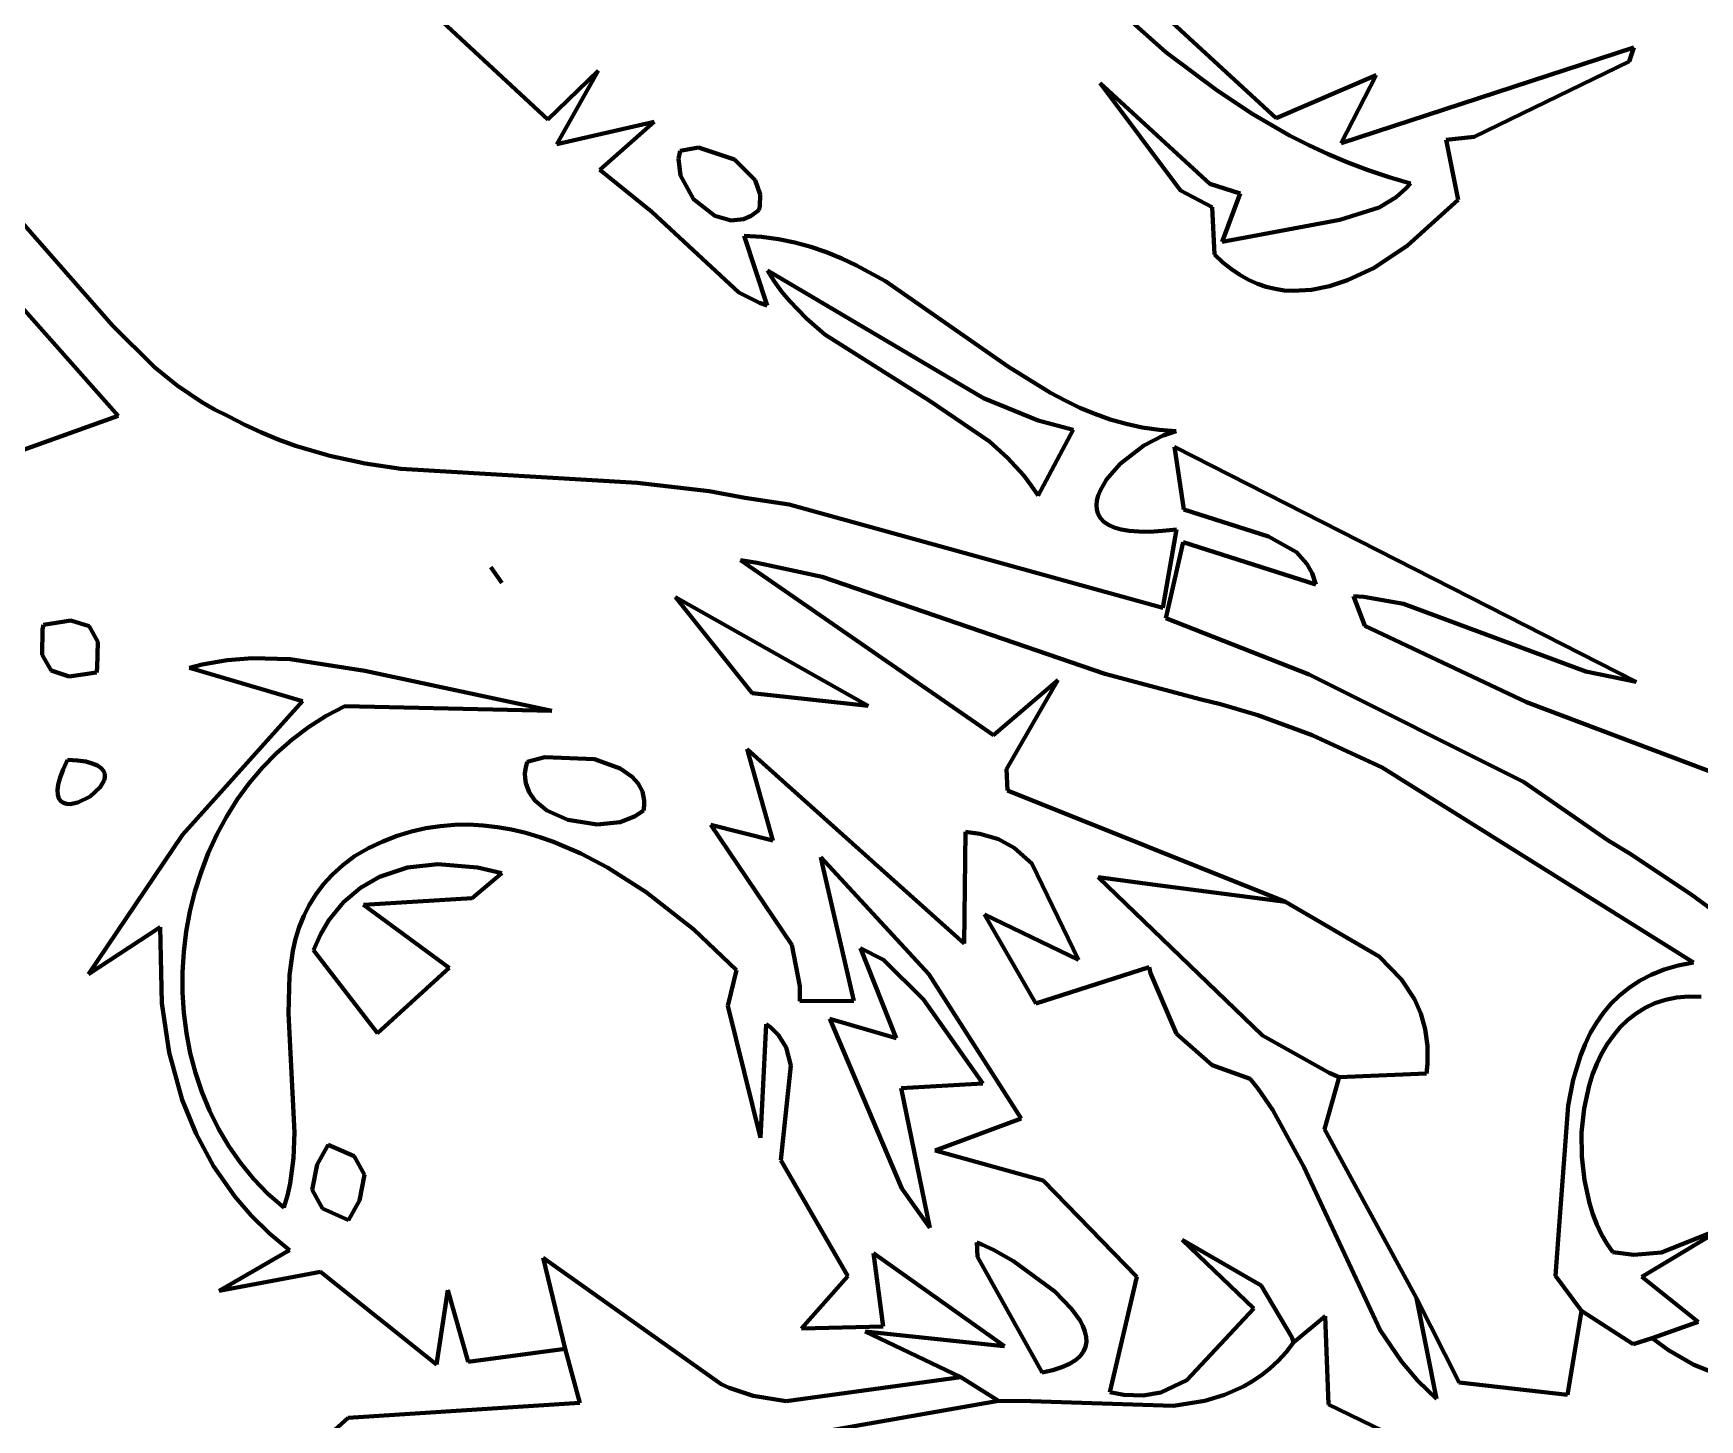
# Model space of a CAD drawing. Header units: millimetres. Extents: x 0 to 10.4, y 0 to 8.2.
# Drawn here: x 7.5 to 8.221, y 5.044 to 5.644 of the extents above; entities that cross this region are included whole.
import ezdxf

# ---------------------------------------------------------------- set-up
doc = ezdxf.new("R2010")
doc.units = ezdxf.units.MM
for name, color, linetype, lineweight in [('color#000000ff', 7, 'CONTINUOUS', 100), ('color#929292ff', 7, 'CONTINUOUS', 100), ('color#ffffffff', 7, 'CONTINUOUS', 100)]:
    doc.layers.add(name, color=color, linetype=linetype, lineweight=lineweight)

msp = doc.modelspace()

# ---------------------------------------------------------------- linework, layer by layer
at = {"layer": 'color#000000ff'}
for p, q in [((7.89233, 5.72298), (7.98971, 5.6359)), ((8.03751, 5.60732), (7.93624, 5.70049)), ((7.72236, 5.6068), (7.63461, 5.68827)), ((8.19216, 5.63792), (8.06565, 5.59645)), ((8.19024, 5.63188), (8.19216, 5.63792)), ((7.98971, 5.6359), (8.01193, 5.61926)), ((8.12316, 5.59926), (8.19024, 5.63188)), ((7.74412, 5.62779), (7.72236, 5.6068)), ((7.72638, 5.5961), (7.74412, 5.62779)), ((8.08081, 5.62597), (8.03751, 5.60732)), ((8.06565, 5.59645), (8.08081, 5.62597)), ((8.00878, 5.57896), (7.96132, 5.62248)), ((7.96132, 5.62248), (7.99617, 5.57603)), ((8.01193, 5.61926), (8.02734, 5.60911)), ((8.02734, 5.60911), (8.04333, 5.59989)), ((7.76842, 5.60575), (7.72638, 5.5961)), ((7.74486, 5.585), (7.76842, 5.60575)), ((7.78757, 5.5946), (7.77965, 5.59326)), ((7.80312, 5.58944), (7.78757, 5.5946)), ((8.04333, 5.59989), (8.05156, 5.59566)), ((8.05156, 5.59566), (8.05997, 5.59172)), ((8.11103, 5.59793), (8.12316, 5.59926)), ((8.11627, 5.57195), (8.11103, 5.59793)), ((7.77965, 5.59326), (7.77894, 5.58976)), ((7.77894, 5.58976), (7.77977, 5.5825)), ((7.81207, 5.58056), (7.80312, 5.58944)), ((8.05997, 5.59172), (8.06856, 5.58808)), ((8.06856, 5.58808), (8.07734, 5.58476)), ((7.76738, 5.56685), (7.74486, 5.585)), ((7.77977, 5.5825), (7.78547, 5.5723)), ((7.81434, 5.57428), (7.81207, 5.58056)), ((8.07734, 5.58476), (8.08634, 5.58177)), ((8.08634, 5.58177), (8.09554, 5.57913)), ((7.48332, 5.57535), (7.53414, 5.5176)), ((7.78547, 5.5723), (7.79466, 5.56507)), ((7.81414, 5.56923), (7.81434, 5.57428)), ((7.99617, 5.57603), (8.00976, 5.56883)), ((8.02194, 5.57474), (8.00878, 5.57896)), ((8.01413, 5.55383), (8.02194, 5.57474)), ((8.08937, 5.57313), (8.08209, 5.56871)), ((8.09363, 5.57694), (8.08937, 5.57313)), ((8.09554, 5.57913), (8.09363, 5.57694)), ((7.80507, 5.53188), (7.76738, 5.56685)), ((7.79466, 5.56507), (7.8017, 5.56309)), ((7.80702, 5.56359), (7.81043, 5.56505)), ((7.81043, 5.56505), (7.81366, 5.56751)), ((7.81366, 5.56751), (7.81414, 5.56923)), ((8.00976, 5.56883), (8.01088, 5.54836)), ((8.08209, 5.56871), (8.0651, 5.56336)), ((8.09432, 5.55217), (8.11627, 5.57195)), ((7.8017, 5.56309), (7.80702, 5.56359)), ((8.0651, 5.56336), (8.01413, 5.55383)), ((7.81492, 5.55599), (7.80737, 5.55647)), ((7.80737, 5.55647), (7.81728, 5.5263)), ((7.82224, 5.555), (7.81492, 5.55599)), ((7.82934, 5.55353), (7.82224, 5.555)), ((7.83625, 5.55162), (7.82934, 5.55353)), ((7.84298, 5.5493), (7.83625, 5.55162)), ((8.07984, 5.54264), (8.09432, 5.55217)), ((7.84955, 5.54661), (7.84298, 5.5493)), ((7.85597, 5.5436), (7.84955, 5.54661)), ((7.86844, 5.53674), (7.85597, 5.5436)), ((8.01088, 5.54836), (8.01446, 5.54495)), ((8.01446, 5.54495), (8.0181, 5.54199)), ((7.5366, 5.47858), (7.48362, 5.53806)), ((7.81747, 5.54142), (7.91082, 5.48617)), ((7.8204, 5.53677), (7.81747, 5.54142)), ((7.82357, 5.53239), (7.8204, 5.53677)), ((7.92177, 5.49977), (7.86844, 5.53674)), ((8.0181, 5.54199), (8.0218, 5.53947)), ((8.0218, 5.53947), (8.02555, 5.53736)), ((8.02555, 5.53736), (8.02936, 5.53567)), ((8.06062, 5.5346), (8.06841, 5.53718)), ((8.06841, 5.53718), (8.07984, 5.54264)), ((7.81404, 5.52749), (7.80507, 5.53188)), ((7.82695, 5.52826), (7.82357, 5.53239)), ((8.02936, 5.53567), (8.0332, 5.53436)), ((8.0332, 5.53436), (8.03708, 5.53342)), ((8.03708, 5.53342), (8.04098, 5.53283)), ((8.04098, 5.53283), (8.0449, 5.53258)), ((8.0449, 5.53258), (8.05276, 5.53302)), ((8.05276, 5.53302), (8.06062, 5.5346)), ((7.81728, 5.5263), (7.81404, 5.52749)), ((7.83429, 5.52063), (7.82695, 5.52826)), ((7.53414, 5.5176), (7.55224, 5.49966)), ((7.84229, 5.51375), (7.83429, 5.52063)), ((7.88736, 5.48523), (7.84229, 5.51375)), ((7.55224, 5.49966), (7.5621, 5.49165)), ((7.93994, 5.48844), (7.92177, 5.49977)), ((7.5621, 5.49165), (7.57268, 5.4845)), ((7.91082, 5.48617), (7.9346, 5.47645)), ((7.94618, 5.48511), (7.93994, 5.48844)), ((7.49307, 5.46302), (7.5366, 5.47858)), ((7.57268, 5.4845), (7.57828, 5.4813)), ((7.57828, 5.4813), (7.58412, 5.47837)), ((7.91352, 5.46738), (7.88736, 5.48523)), ((7.95255, 5.48206), (7.94618, 5.48511)), ((7.95906, 5.47933), (7.95255, 5.48206)), ((7.96572, 5.47697), (7.95906, 5.47933)), ((7.58412, 5.47837), (7.59127, 5.47462)), ((7.59127, 5.47462), (7.5985, 5.47126)), ((7.94971, 5.47246), (7.9345, 5.444)), ((7.9346, 5.47645), (7.94971, 5.47246)), ((7.97256, 5.47501), (7.96572, 5.47697)), ((7.97958, 5.47349), (7.97256, 5.47501)), ((7.98682, 5.47244), (7.97958, 5.47349)), ((7.99427, 5.47191), (7.98682, 5.47244)), ((7.98863, 5.47009), (7.99427, 5.47191)), ((7.5985, 5.47126), (7.60582, 5.46827)), ((7.60582, 5.46827), (7.6132, 5.46561)), ((7.6132, 5.46561), (7.62818, 5.46124)), ((7.92127, 5.4604), (7.91352, 5.46738)), ((7.97003, 5.45776), (7.98018, 5.46572)), ((7.98018, 5.46572), (7.98863, 5.47009)), ((8.19316, 5.36339), (7.99349, 5.46513)), ((7.99349, 5.46513), (7.99755, 5.43798)), ((7.62818, 5.46124), (7.64338, 5.45796)), ((7.64338, 5.45796), (7.65878, 5.45558)), ((7.92831, 5.45266), (7.92127, 5.4604)), ((7.96415, 5.45095), (7.97003, 5.45776)), ((7.65878, 5.45558), (7.76107, 5.44954)), ((7.93152, 5.44845), (7.92831, 5.45266)), ((7.96145, 5.44636), (7.96415, 5.45095)), ((7.76107, 5.44954), (7.79228, 5.446)), ((7.79228, 5.446), (7.80766, 5.44306)), ((7.80766, 5.44306), (7.82687, 5.44023)), ((7.9345, 5.444), (7.93152, 5.44845)), ((7.95997, 5.44193), (7.96055, 5.44411)), ((7.96055, 5.44411), (7.96145, 5.44636)), ((7.82687, 5.44023), (7.98843, 5.39544)), ((7.95976, 5.43983), (7.95997, 5.44193)), ((7.95992, 5.43784), (7.95976, 5.43983)), ((7.96049, 5.43598), (7.95992, 5.43784)), ((7.9615, 5.43426), (7.96049, 5.43598)), ((7.99755, 5.43798), (8.03421, 5.42633)), ((7.96297, 5.43273), (7.9615, 5.43426)), ((7.96492, 5.43139), (7.96297, 5.43273)), ((7.96739, 5.43026), (7.96492, 5.43139)), ((7.97039, 5.42938), (7.96739, 5.43026)), ((7.97396, 5.42877), (7.97039, 5.42938)), ((7.97812, 5.42843), (7.97396, 5.42877)), ((7.98289, 5.42841), (7.97812, 5.42843)), ((7.98831, 5.42872), (7.98289, 5.42841)), ((7.99439, 5.42937), (7.98831, 5.42872)), ((7.98843, 5.39544), (7.99439, 5.42937)), ((7.99721, 5.42386), (7.98972, 5.39092)), ((8.05458, 5.40561), (7.99721, 5.42386)), ((8.03421, 5.42633), (8.04626, 5.41947)), ((7.81291, 5.41494), (7.80576, 5.41601)), ((7.80576, 5.41601), (7.91528, 5.34035)), ((7.84104, 5.40893), (7.81291, 5.41494)), ((8.04626, 5.41947), (8.05077, 5.41447)), ((8.05077, 5.41447), (8.05302, 5.41039)), ((7.69778, 5.41305), (7.70247, 5.40626)), ((7.70247, 5.40626), (7.69778, 5.41305)), ((7.96338, 5.36687), (7.84104, 5.40893)), ((8.05302, 5.41039), (8.05458, 5.40561)), ((7.77765, 5.40004), (7.81074, 5.35856)), ((7.86105, 5.35311), (7.77765, 5.40004)), ((8.07579, 5.38763), (8.07097, 5.40045)), ((8.07097, 5.40045), (8.07537, 5.40016)), ((8.07537, 5.40016), (8.09258, 5.39723)), ((8.09258, 5.39723), (8.17143, 5.36789)), ((7.50387, 5.38613), (7.50371, 5.37507)), ((7.50421, 5.38806), (7.50387, 5.38613)), ((7.51614, 5.39004), (7.50421, 5.38806)), ((7.524, 5.38759), (7.51614, 5.39004)), ((7.52778, 5.38073), (7.524, 5.38759)), ((7.98972, 5.39092), (8.05183, 5.36658)), ((8.14581, 5.35468), (8.07579, 5.38763)), ((7.52749, 5.36943), (7.52778, 5.38073)), ((7.50371, 5.37507), (7.50753, 5.36827)), ((7.57285, 5.37091), (7.56738, 5.36954)), ((7.58376, 5.3728), (7.57285, 5.37091)), ((7.59464, 5.37364), (7.58376, 5.3728)), ((7.61089, 5.37326), (7.59464, 5.37364)), ((7.64325, 5.36816), (7.61089, 5.37326)), ((7.50753, 5.36827), (7.51534, 5.36574)), ((7.51534, 5.36574), (7.52712, 5.36746)), ((7.52712, 5.36746), (7.52749, 5.36943)), ((7.56738, 5.36954), (7.61623, 5.35509)), ((7.7241, 5.35094), (7.64325, 5.36816)), ((7.91528, 5.34035), (7.94308, 5.36409)), ((7.94308, 5.36409), (7.92083, 5.32568)), ((8.0051, 5.35574), (7.96338, 5.36687)), ((8.05183, 5.36658), (8.14445, 5.32017)), ((8.17143, 5.36789), (8.19316, 5.36339)), ((7.81074, 5.35856), (7.86105, 5.35311)), ((7.61623, 5.35509), (7.56443, 5.2972)), ((7.62649, 5.34865), (7.63457, 5.35293)), ((7.63457, 5.35293), (7.7241, 5.35094)), ((8.01334, 5.35371), (8.0051, 5.35574)), ((8.02951, 5.34898), (8.01334, 5.35371)), ((8.05305, 5.34033), (8.02951, 5.34898)), ((8.30251, 5.2954), (8.14581, 5.35468)), ((7.61176, 5.33845), (7.61889, 5.34382)), ((7.61889, 5.34382), (7.62649, 5.34865)), ((7.60511, 5.3326), (7.61176, 5.33845)), ((7.90255, 5.25028), (7.80867, 5.33434)), ((7.80867, 5.33434), (7.81979, 5.2948)), ((8.0833, 5.32636), (8.05305, 5.34033)), ((7.51463, 5.32967), (7.51272, 5.32556)), ((7.51893, 5.32941), (7.51463, 5.32967)), ((7.52249, 5.3289), (7.51893, 5.32941)), ((7.52534, 5.32816), (7.52249, 5.3289)), ((7.52754, 5.32723), (7.52534, 5.32816)), ((7.52913, 5.32613), (7.52754, 5.32723)), ((7.59894, 5.3263), (7.60511, 5.3326)), ((7.71348, 5.32876), (7.71283, 5.32632)), ((7.72108, 5.3308), (7.71348, 5.32876)), ((7.74256, 5.32994), (7.72108, 5.3308)), ((7.75365, 5.32598), (7.74256, 5.32994)), ((7.51139, 5.32203), (7.51059, 5.31903)), ((7.51272, 5.32556), (7.51139, 5.32203)), ((7.52879, 5.31779), (7.53046, 5.3207)), ((7.53017, 5.3249), (7.52913, 5.32613)), ((7.53071, 5.32356), (7.53017, 5.3249)), ((7.53046, 5.3207), (7.53079, 5.32215)), ((7.53079, 5.32215), (7.53071, 5.32356)), ((7.59327, 5.31959), (7.59894, 5.3263)), ((7.71283, 5.32632), (7.71252, 5.32398)), ((7.71252, 5.32398), (7.71254, 5.32174)), ((7.71254, 5.32174), (7.71286, 5.3196)), ((7.7589, 5.32235), (7.75365, 5.32598)), ((7.76154, 5.31937), (7.7589, 5.32235)), ((7.92083, 5.32568), (7.92123, 5.31638)), ((8.218, 5.24204), (8.0833, 5.32636)), ((8.14445, 5.32017), (8.18108, 5.29481)), ((7.51059, 5.31903), (7.51027, 5.31654)), ((7.51027, 5.31654), (7.51038, 5.31453)), ((7.51038, 5.31453), (7.51088, 5.31296)), ((7.51088, 5.31296), (7.51171, 5.31181)), ((7.51915, 5.3112), (7.52447, 5.31386)), ((7.52447, 5.31386), (7.52879, 5.31779)), ((7.58809, 5.31249), (7.59327, 5.31959)), ((7.71286, 5.3196), (7.71434, 5.31565)), ((7.71434, 5.31565), (7.71681, 5.31214)), ((7.76333, 5.31596), (7.76154, 5.31937)), ((7.76414, 5.31208), (7.76333, 5.31596)), ((7.92123, 5.31638), (8.0415, 5.26819)), ((7.51171, 5.31181), (7.51283, 5.31104)), ((7.51283, 5.31104), (7.51418, 5.31062)), ((7.51418, 5.31062), (7.51572, 5.31053)), ((7.51572, 5.31053), (7.51915, 5.3112)), ((7.58341, 5.30506), (7.58809, 5.31249)), ((7.71681, 5.31214), (7.72203, 5.30777)), ((7.72203, 5.30777), (7.73102, 5.30371)), ((7.76026, 5.30526), (7.76385, 5.30774)), ((7.76385, 5.30774), (7.76415, 5.30997)), ((7.76415, 5.30997), (7.76414, 5.31208)), ((7.57923, 5.29732), (7.58341, 5.30506)), ((7.66339, 5.29868), (7.65719, 5.29678)), ((7.6696, 5.3001), (7.66339, 5.29868)), ((7.67582, 5.30105), (7.6696, 5.3001)), ((7.68204, 5.30155), (7.67582, 5.30105)), ((7.68824, 5.30163), (7.68204, 5.30155)), ((7.69444, 5.30129), (7.68824, 5.30163)), ((7.70061, 5.30057), (7.69444, 5.30129)), ((7.70675, 5.29948), (7.70061, 5.30057)), ((7.71285, 5.29804), (7.70675, 5.29948)), ((7.73102, 5.30371), (7.7438, 5.30171)), ((7.7438, 5.30171), (7.75375, 5.30278)), ((7.75375, 5.30278), (7.76026, 5.30526)), ((7.81979, 5.2948), (7.79298, 5.3016)), ((7.79298, 5.3016), (7.82799, 5.24958)), ((7.90316, 5.29848), (7.90255, 5.25028)), ((7.90926, 5.29773), (7.90316, 5.29848)), ((7.56443, 5.2972), (7.52367, 5.23701)), ((7.57555, 5.28932), (7.57923, 5.29732)), ((7.64487, 5.29144), (7.63876, 5.28796)), ((7.65102, 5.29437), (7.64487, 5.29144)), ((7.65719, 5.29678), (7.65102, 5.29437)), ((7.71891, 5.29626), (7.71285, 5.29804)), ((7.72492, 5.29418), (7.71891, 5.29626)), ((7.73676, 5.28915), (7.72492, 5.29418)), ((7.91731, 5.29534), (7.90926, 5.29773)), ((7.9242, 5.29158), (7.91731, 5.29534)), ((7.93181, 5.28479), (7.9242, 5.29158)), ((8.18108, 5.29481), (8.19016, 5.28927)), ((7.57239, 5.28109), (7.57555, 5.28932)), ((7.6337, 5.28413), (7.62924, 5.28009)), ((7.63876, 5.28796), (7.6337, 5.28413)), ((7.66171, 5.28305), (7.67476, 5.28454)), ((7.67476, 5.28454), (7.692, 5.28311)), ((7.7483, 5.28311), (7.73676, 5.28915)), ((7.84125, 5.28415), (7.84046, 5.28758)), ((7.84046, 5.28758), (7.88728, 5.23693)), ((7.85478, 5.22537), (7.84125, 5.28415)), ((7.95205, 5.24311), (7.93181, 5.28479)), ((8.19016, 5.28927), (8.21692, 5.27162)), ((7.56975, 5.27267), (7.57239, 5.28109)), ((7.62924, 5.28009), (7.62536, 5.27586)), ((7.64143, 5.27436), (7.64964, 5.27906)), ((7.64964, 5.27906), (7.66171, 5.28305)), ((7.70259, 5.28059), (7.68974, 5.26989)), ((7.692, 5.28311), (7.70259, 5.28059)), ((7.76495, 5.27248), (7.7483, 5.28311)), ((7.98401, 5.27576), (7.96053, 5.27885)), ((7.96053, 5.27885), (8.03162, 5.21038)), ((7.56762, 5.26409), (7.56975, 5.27267)), ((7.62202, 5.27144), (7.61918, 5.26686)), ((7.62536, 5.27586), (7.62202, 5.27144)), ((7.63409, 5.26812), (7.64143, 5.27436)), ((7.68974, 5.26989), (7.64273, 5.26689)), ((7.78558, 5.25622), (7.76495, 5.27248)), ((8.0415, 5.26819), (7.98401, 5.27576)), ((8.21692, 5.27162), (8.24276, 5.25245)), ((7.56603, 5.25539), (7.56762, 5.26409)), ((7.61918, 5.26686), (7.6168, 5.26212)), ((7.62774, 5.26029), (7.63409, 5.26812)), ((7.64273, 5.26689), (7.67967, 5.23971)), ((7.93349, 5.22426), (7.91126, 5.2627)), ((7.91126, 5.2627), (7.95205, 5.24311)), ((7.52367, 5.23701), (7.55475, 5.25723)), ((7.55475, 5.25723), (7.55538, 5.22439)), ((7.56496, 5.24661), (7.56603, 5.25539)), ((7.61485, 5.25723), (7.6133, 5.25221)), ((7.6168, 5.26212), (7.61485, 5.25723)), ((7.62413, 5.25415), (7.62774, 5.26029)), ((7.80401, 5.23868), (7.78558, 5.25622)), ((7.6133, 5.25221), (7.6121, 5.24707)), ((7.62106, 5.24726), (7.62413, 5.25415)), ((7.82799, 5.24958), (7.8314, 5.2317)), ((7.85773, 5.24815), (7.87308, 5.20918)), ((7.86768, 5.24318), (7.85773, 5.24815)), ((7.56442, 5.23779), (7.56496, 5.24661)), ((7.6121, 5.24707), (7.61064, 5.23645)), ((7.64868, 5.21144), (7.62106, 5.24726)), ((7.88495, 5.22591), (7.86768, 5.24318)), ((8.20533, 5.23889), (8.21139, 5.24068)), ((8.21139, 5.24068), (8.218, 5.24204)), ((7.56443, 5.22896), (7.56442, 5.23779)), ((7.61064, 5.23645), (7.61024, 5.21989)), ((7.67967, 5.23971), (7.64868, 5.21144)), ((7.80028, 5.22321), (7.80401, 5.23868)), ((7.88728, 5.23693), (7.92718, 5.17448)), ((7.98259, 5.2399), (7.93349, 5.22426)), ((7.98309, 5.23736), (7.98259, 5.2399)), ((7.99439, 5.21106), (7.98309, 5.23736)), ((8.19014, 5.23108), (8.19473, 5.23406)), ((8.19473, 5.23406), (8.19978, 5.23667)), ((8.19978, 5.23667), (8.20533, 5.23889)), ((7.56498, 5.22016), (7.56443, 5.22896)), ((7.8314, 5.2317), (7.83145, 5.22531)), ((8.18227, 5.22409), (8.186, 5.22775)), ((8.186, 5.22775), (8.19014, 5.23108)), ((8.21074, 5.22681), (8.2059, 5.22583)), ((8.21591, 5.22726), (8.21074, 5.22681)), ((8.2214, 5.22715), (8.21591, 5.22726)), ((7.55538, 5.22439), (7.5586, 5.20306)), ((7.56607, 5.21143), (7.56498, 5.22016)), ((7.61024, 5.21989), (7.61288, 5.1685)), ((7.81445, 5.16615), (7.80028, 5.22321)), ((7.83145, 5.22531), (7.85478, 5.22537)), ((7.91054, 5.18967), (7.88495, 5.22591)), ((8.176, 5.21588), (8.17895, 5.22013)), ((8.17895, 5.22013), (8.18227, 5.22409)), ((8.19324, 5.21998), (8.18964, 5.21717)), ((8.19715, 5.22238), (8.19324, 5.21998)), ((8.20136, 5.22434), (8.19715, 5.22238)), ((8.2059, 5.22583), (8.20136, 5.22434)), ((7.81688, 5.21537), (7.81445, 5.16615)), ((7.81892, 5.21383), (7.81688, 5.21537)), ((7.82225, 5.21056), (7.81892, 5.21383)), ((7.87308, 5.20918), (7.84447, 5.2176)), ((7.84447, 5.2176), (7.87562, 5.14415)), ((8.17339, 5.21137), (8.176, 5.21588)), ((8.18634, 5.21399), (8.18335, 5.21046)), ((8.18964, 5.21717), (8.18634, 5.21399)), ((7.56772, 5.2028), (7.56607, 5.21143)), ((7.82559, 5.20521), (7.82225, 5.21056)), ((7.82754, 5.19739), (7.82559, 5.20521)), ((8.00982, 5.19755), (7.99439, 5.21106)), ((8.03162, 5.21038), (8.06042, 5.19427)), ((8.16913, 5.20167), (8.17111, 5.20663)), ((8.17111, 5.20663), (8.17339, 5.21137)), ((8.18066, 5.20662), (8.17826, 5.2025)), ((8.18335, 5.21046), (8.18066, 5.20662)), ((7.5586, 5.20306), (7.56429, 5.18253)), ((7.56993, 5.19431), (7.56772, 5.2028)), ((7.82321, 5.1565), (7.82754, 5.19739)), ((8.02628, 5.19168), (8.00982, 5.19755)), ((8.16598, 5.19121), (8.16913, 5.20167)), ((8.17616, 5.19813), (8.17436, 5.19354)), ((8.17826, 5.2025), (8.17616, 5.19813)), ((7.5727, 5.186), (7.56993, 5.19431)), ((8.02974, 5.18728), (8.02628, 5.19168)), ((8.06481, 5.1924), (8.05843, 5.16991)), ((8.06042, 5.19427), (8.06481, 5.1924)), ((8.16374, 5.18015), (8.16598, 5.19121)), ((8.17436, 5.19354), (8.17284, 5.18877)), ((7.57603, 5.17791), (7.5727, 5.186)), ((7.87528, 5.18761), (7.91054, 5.18967)), ((7.88768, 5.12717), (7.87528, 5.18761)), ((8.03611, 5.17812), (8.02974, 5.18728)), ((8.17284, 5.18877), (8.17066, 5.17879)), ((7.56429, 5.18253), (7.57029, 5.16782)), ((7.57994, 5.17006), (7.57603, 5.17791)), ((8.04946, 5.15363), (8.03611, 5.17812)), ((8.15987, 5.12799), (8.16374, 5.18015)), ((8.17066, 5.17879), (8.16961, 5.16846)), ((7.58442, 5.16251), (7.57994, 5.17006)), ((7.92718, 5.17448), (7.88991, 5.16058)), ((8.05843, 5.16991), (8.09819, 5.09679)), ((7.57029, 5.16782), (7.57785, 5.15385)), ((7.58948, 5.15528), (7.58442, 5.16251)), ((7.61288, 5.1685), (7.61241, 5.15732)), ((8.16961, 5.16846), (8.16967, 5.15803)), ((7.59512, 5.14842), (7.58948, 5.15528)), ((7.61241, 5.15732), (7.61094, 5.14643)), ((7.85224, 5.1063), (7.82321, 5.1565)), ((7.88991, 5.16058), (7.93666, 5.14759)), ((8.16967, 5.15803), (8.17082, 5.14774)), ((7.57785, 5.15385), (7.58706, 5.14073)), ((7.60135, 5.14195), (7.59512, 5.14842)), ((7.93666, 5.14759), (7.97728, 5.10591)), ((8.08245, 5.08288), (8.04946, 5.15363)), ((8.17082, 5.14774), (8.17302, 5.13786)), ((8.26432, 5.14735), (8.19572, 5.10602)), ((7.58706, 5.14073), (7.59415, 5.13252)), ((7.60818, 5.13593), (7.60135, 5.14195)), ((7.60974, 5.14113), (7.60818, 5.13593)), ((7.61094, 5.14643), (7.60974, 5.14113)), ((7.87562, 5.14415), (7.88768, 5.12717)), ((7.59415, 5.13252), (7.60203, 5.12479)), ((8.17302, 5.13786), (8.17452, 5.13315)), ((8.17452, 5.13315), (8.17628, 5.12863)), ((8.15829, 5.10647), (8.15987, 5.12799)), ((8.17628, 5.12863), (8.17829, 5.12435)), ((8.20413, 5.11646), (8.23256, 5.12788)), ((7.60203, 5.12479), (7.61073, 5.11756)), ((7.90798, 5.12082), (7.90829, 5.11461)), ((7.91017, 5.11996), (7.90798, 5.12082)), ((7.91521, 5.1176), (7.91017, 5.11996)), ((8.0278, 5.09229), (7.99678, 5.12193)), ((7.99678, 5.12193), (8.03102, 5.10218)), ((8.17829, 5.12435), (8.18056, 5.12033)), ((8.18056, 5.12033), (8.18307, 5.11659)), ((7.61073, 5.11756), (7.58023, 5.09989)), ((7.91992, 5.07595), (7.86328, 5.11619)), ((7.86328, 5.11619), (7.86754, 5.08448)), ((7.90829, 5.11461), (7.93621, 5.06458)), ((7.92387, 5.1127), (7.91521, 5.1176)), ((7.94168, 5.09956), (7.92387, 5.1127)), ((8.18307, 5.11659), (8.19222, 5.11545)), ((8.19222, 5.11545), (8.20413, 5.11646)), ((7.58023, 5.09989), (7.62406, 5.10813)), ((7.62406, 5.10813), (7.67422, 5.06805)), ((7.83209, 5.08369), (7.85224, 5.1063)), ((7.97728, 5.10591), (7.96559, 5.05607)), ((8.16959, 5.09132), (8.15829, 5.10647)), ((8.19572, 5.10602), (8.22, 5.08655)), ((7.67422, 5.06805), (7.67912, 5.10027)), ((7.67912, 5.10027), (7.68792, 5.06915)), ((7.94893, 5.09216), (7.94168, 5.09956)), ((8.03102, 5.10218), (8.04425, 5.07989)), ((8.09819, 5.09679), (8.10679, 5.05313)), ((7.95251, 5.0872), (7.94893, 5.09216)), ((7.99891, 5.0612), (8.0278, 5.09229)), ((8.19195, 5.07683), (8.16959, 5.09132)), ((7.86754, 5.08448), (7.83209, 5.08369)), ((7.9011, 5.06253), (7.85973, 5.08235)), ((7.85973, 5.08235), (7.91831, 5.07612)), ((7.95382, 5.08477), (7.95251, 5.0872)), ((7.95476, 5.08238), (7.95382, 5.08477)), ((7.9553, 5.08006), (7.95476, 5.08238)), ((8.09169, 5.0693), (8.08245, 5.08288)), ((8.22, 5.08655), (8.20021, 5.0795)), ((7.91831, 5.07612), (7.91992, 5.07595)), ((7.95414, 5.07362), (7.95503, 5.07566)), ((7.95503, 5.07566), (7.9554, 5.07781)), ((7.9554, 5.07781), (7.9553, 5.08006)), ((8.045, 5.07749), (8.04175, 5.07338)), ((8.04425, 5.07989), (8.045, 5.07749)), ((8.20021, 5.0795), (8.19195, 5.07683)), ((7.68792, 5.06915), (7.72992, 5.07479)), ((7.72992, 5.07479), (7.7362, 5.05142)), ((7.94483, 5.06688), (7.9481, 5.06832)), ((7.9481, 5.06832), (7.95071, 5.06994)), ((7.95071, 5.06994), (7.95272, 5.07171)), ((7.95272, 5.07171), (7.95414, 5.07362)), ((8.03835, 5.06967), (8.0348, 5.06635)), ((8.04175, 5.07338), (8.03835, 5.06967)), ((8.09879, 5.06091), (8.09169, 5.0693)), ((7.91744, 5.05232), (7.9011, 5.06253)), ((7.93621, 5.06458), (7.94088, 5.06563)), ((7.94088, 5.06563), (7.94483, 5.06688)), ((7.98756, 5.05595), (7.99891, 5.0612)), ((8.02731, 5.06078), (8.02337, 5.0585)), ((8.03112, 5.06339), (8.02731, 5.06078)), ((8.0348, 5.06635), (8.03112, 5.06339)), ((8.10679, 5.05313), (8.09879, 5.06091)), ((7.96559, 5.05607), (7.97159, 5.05488)), ((7.97159, 5.05488), (7.97993, 5.0546)), ((7.97993, 5.0546), (7.98756, 5.05595)), ((8.01518, 5.05485), (8.00659, 5.05228)), ((8.02337, 5.0585), (8.01518, 5.05485)), ((7.7362, 5.05142), (7.63608, 5.04495)), ((7.9313, 5.05214), (7.91744, 5.05232)), ((7.99311, 5.05011), (7.9313, 5.05214)), ((8.00659, 5.05228), (7.99311, 5.05011)), ((7.63608, 5.04495), (7.61754, 5.02831))]:
    msp.add_line(p, q, dxfattribs=at)
at = {"layer": 'color#929292ff'}
for p, q in [((7.69778, 5.41305), (7.70247, 5.40626)), ((7.70247, 5.40626), (7.69778, 5.41305)), ((7.50371, 5.37507), (7.50387, 5.38613)), ((7.50387, 5.38613), (7.50421, 5.38806)), ((7.50421, 5.38806), (7.51614, 5.39004)), ((7.51614, 5.39004), (7.524, 5.38759)), ((7.524, 5.38759), (7.52778, 5.38073)), ((7.52778, 5.38073), (7.52749, 5.36943)), ((7.50753, 5.36827), (7.50371, 5.37507)), ((7.51534, 5.36574), (7.50753, 5.36827)), ((7.52712, 5.36746), (7.51534, 5.36574)), ((7.52749, 5.36943), (7.52712, 5.36746)), ((7.80867, 5.33434), (7.90255, 5.25028)), ((7.81979, 5.2948), (7.80867, 5.33434)), ((7.51272, 5.32556), (7.51463, 5.32967)), ((7.51463, 5.32967), (7.51893, 5.32941)), ((7.51893, 5.32941), (7.52249, 5.3289)), ((7.52249, 5.3289), (7.52534, 5.32816)), ((7.52534, 5.32816), (7.52754, 5.32723)), ((7.52754, 5.32723), (7.52913, 5.32613)), ((7.71283, 5.32632), (7.71348, 5.32876)), ((7.71348, 5.32876), (7.72108, 5.3308)), ((7.72108, 5.3308), (7.74256, 5.32994)), ((7.74256, 5.32994), (7.75365, 5.32598)), ((7.51059, 5.31903), (7.51139, 5.32203)), ((7.51139, 5.32203), (7.51272, 5.32556)), ((7.53046, 5.3207), (7.52879, 5.31779)), ((7.52913, 5.32613), (7.53017, 5.3249)), ((7.53017, 5.3249), (7.53071, 5.32356)), ((7.53079, 5.32215), (7.53046, 5.3207)), ((7.53071, 5.32356), (7.53079, 5.32215)), ((7.71252, 5.32398), (7.71283, 5.32632)), ((7.71254, 5.32174), (7.71252, 5.32398)), ((7.71286, 5.3196), (7.71254, 5.32174)), ((7.75365, 5.32598), (7.7589, 5.32235)), ((7.7589, 5.32235), (7.76154, 5.31937)), ((7.51027, 5.31654), (7.51059, 5.31903)), ((7.51038, 5.31453), (7.51027, 5.31654)), ((7.51088, 5.31296), (7.51038, 5.31453)), ((7.51171, 5.31181), (7.51088, 5.31296)), ((7.52447, 5.31386), (7.51915, 5.3112)), ((7.52879, 5.31779), (7.52447, 5.31386)), ((7.71434, 5.31565), (7.71286, 5.3196)), ((7.71681, 5.31214), (7.71434, 5.31565)), ((7.76154, 5.31937), (7.76333, 5.31596)), ((7.76333, 5.31596), (7.76414, 5.31208)), ((7.51283, 5.31104), (7.51171, 5.31181)), ((7.51418, 5.31062), (7.51283, 5.31104)), ((7.51572, 5.31053), (7.51418, 5.31062)), ((7.51915, 5.3112), (7.51572, 5.31053)), ((7.72203, 5.30777), (7.71681, 5.31214)), ((7.73102, 5.30371), (7.72203, 5.30777)), ((7.76385, 5.30774), (7.76026, 5.30526)), ((7.76415, 5.30997), (7.76385, 5.30774)), ((7.76414, 5.31208), (7.76415, 5.30997)), ((7.7438, 5.30171), (7.73102, 5.30371)), ((7.75375, 5.30278), (7.7438, 5.30171)), ((7.76026, 5.30526), (7.75375, 5.30278)), ((7.82799, 5.24958), (7.79298, 5.3016)), ((7.79298, 5.3016), (7.81979, 5.2948)), ((7.90255, 5.25028), (7.90316, 5.29848)), ((7.90316, 5.29848), (7.90926, 5.29773)), ((7.90926, 5.29773), (7.91731, 5.29534)), ((7.91731, 5.29534), (7.9242, 5.29158)), ((7.9242, 5.29158), (7.93181, 5.28479)), ((7.88728, 5.23693), (7.84046, 5.28758)), ((7.84046, 5.28758), (7.84125, 5.28415)), ((7.84125, 5.28415), (7.85478, 5.22537)), ((7.93181, 5.28479), (7.95205, 5.24311)), ((7.96053, 5.27885), (7.98401, 5.27576)), ((8.03162, 5.21038), (7.96053, 5.27885)), ((7.98401, 5.27576), (8.0415, 5.26819)), ((7.95205, 5.24311), (7.91126, 5.2627)), ((7.91126, 5.2627), (7.93349, 5.22426)), ((8.0415, 5.26819), (8.0821, 5.24455)), ((7.8314, 5.2317), (7.82799, 5.24958)), ((8.0821, 5.24455), (8.09172, 5.23463)), ((7.92718, 5.17448), (7.88728, 5.23693)), ((7.93349, 5.22426), (7.98259, 5.2399)), ((7.98259, 5.2399), (7.98309, 5.23736)), ((7.98309, 5.23736), (7.99439, 5.21106)), ((8.09172, 5.23463), (8.0973, 5.22611)), ((7.83145, 5.22531), (7.8314, 5.2317)), ((7.85478, 5.22537), (7.83145, 5.22531)), ((8.0973, 5.22611), (8.10007, 5.21987)), ((8.10007, 5.21987), (8.10199, 5.21314)), ((8.10199, 5.21314), (8.10297, 5.2059)), ((7.99439, 5.21106), (8.00982, 5.19755)), ((8.06042, 5.19427), (8.03162, 5.21038)), ((8.10297, 5.2059), (8.10292, 5.19811)), ((8.00982, 5.19755), (8.02628, 5.19168)), ((8.10292, 5.19811), (8.10248, 5.194)), ((8.02628, 5.19168), (8.02974, 5.18728)), ((8.06481, 5.1924), (8.06042, 5.19427)), ((8.10248, 5.194), (8.06481, 5.1924)), ((8.02974, 5.18728), (8.03611, 5.17812)), ((8.03611, 5.17812), (8.04946, 5.15363)), ((7.88991, 5.16058), (7.92718, 5.17448)), ((7.62258, 5.15461), (7.62732, 5.16303)), ((7.62732, 5.16303), (7.63858, 5.15813)), ((7.62042, 5.14358), (7.62258, 5.15461)), ((7.63858, 5.15813), (7.64311, 5.15012)), ((7.93666, 5.14759), (7.88991, 5.16058)), ((7.64311, 5.15012), (7.64092, 5.139)), ((7.97728, 5.10591), (7.93666, 5.14759)), ((8.04946, 5.15363), (8.08245, 5.08288)), ((7.62494, 5.13553), (7.62042, 5.14358)), ((7.63613, 5.13046), (7.62494, 5.13553)), ((7.64092, 5.139), (7.63613, 5.13046)), ((8.03102, 5.10218), (7.99678, 5.12193)), ((7.99678, 5.12193), (8.0278, 5.09229)), ((7.72046, 5.11425), (7.79736, 5.05949)), ((7.72992, 5.07479), (7.72046, 5.11425)), ((7.96559, 5.05607), (7.97728, 5.10591)), ((8.04425, 5.07989), (8.03102, 5.10218)), ((8.10679, 5.05313), (8.09819, 5.09679)), ((8.09819, 5.09679), (8.11669, 5.06024)), ((8.0278, 5.09229), (7.99891, 5.0612)), ((8.16355, 5.05498), (8.16959, 5.09132)), ((8.16959, 5.09132), (8.19195, 5.07683)), ((8.0587, 5.08892), (8.045, 5.07749)), ((8.06014, 5.05067), (8.0587, 5.08892)), ((8.08245, 5.08288), (8.09169, 5.0693)), ((8.045, 5.07749), (8.04425, 5.07989)), ((8.19195, 5.07683), (8.20021, 5.0795)), ((8.20021, 5.0795), (8.20721, 5.07423)), ((7.7362, 5.05142), (7.72992, 5.07479)), ((8.09169, 5.0693), (8.09879, 5.06091)), ((8.20721, 5.07423), (8.21822, 5.06783)), ((8.21822, 5.06783), (8.23371, 5.06174)), ((7.82545, 5.05218), (7.9011, 5.06253)), ((7.9011, 5.06253), (7.91744, 5.05232)), ((7.99891, 5.0612), (7.98756, 5.05595)), ((8.09879, 5.06091), (8.10679, 5.05313)), ((7.79736, 5.05949), (7.8008, 5.05794)), ((7.8008, 5.05794), (7.81126, 5.05447)), ((7.81126, 5.05447), (7.82545, 5.05218)), ((7.97159, 5.05488), (7.96559, 5.05607)), ((7.97993, 5.0546), (7.97159, 5.05488)), ((7.98756, 5.05595), (7.97993, 5.0546)), ((8.11669, 5.06024), (8.16355, 5.05498)), ((7.63608, 5.04495), (7.7362, 5.05142)), ((7.91744, 5.05232), (7.81307, 5.03401)), ((8.10271, 5.03006), (8.06014, 5.05067)), ((7.61754, 5.02831), (7.63608, 5.04495))]:
    msp.add_line(p, q, dxfattribs=at)
at = {"layer": 'color#ffffffff'}
for p, q in [((7.98971, 5.6359), (7.89233, 5.72298)), ((7.93624, 5.70049), (8.03751, 5.60732)), ((7.63461, 5.68827), (7.72236, 5.6068)), ((8.06565, 5.59645), (8.19216, 5.63792)), ((8.19216, 5.63792), (8.19024, 5.63188)), ((8.01193, 5.61926), (7.98971, 5.6359)), ((8.19024, 5.63188), (8.12316, 5.59926)), ((7.72236, 5.6068), (7.74412, 5.62779)), ((7.74412, 5.62779), (7.72638, 5.5961)), ((8.03751, 5.60732), (8.08081, 5.62597)), ((8.08081, 5.62597), (8.06565, 5.59645)), ((7.99617, 5.57603), (7.96132, 5.62248)), ((7.96132, 5.62248), (8.00878, 5.57896)), ((8.02734, 5.60911), (8.01193, 5.61926)), ((8.04333, 5.59989), (8.02734, 5.60911)), ((7.72638, 5.5961), (7.76842, 5.60575)), ((7.76842, 5.60575), (7.74486, 5.585)), ((7.77965, 5.59326), (7.78757, 5.5946)), ((7.78757, 5.5946), (7.80312, 5.58944)), ((8.05156, 5.59566), (8.04333, 5.59989)), ((8.05997, 5.59172), (8.05156, 5.59566)), ((8.12316, 5.59926), (8.11103, 5.59793)), ((8.11103, 5.59793), (8.11627, 5.57195)), ((7.77894, 5.58976), (7.77965, 5.59326)), ((7.77977, 5.5825), (7.77894, 5.58976)), ((7.80312, 5.58944), (7.81207, 5.58056)), ((8.06856, 5.58808), (8.05997, 5.59172)), ((8.07734, 5.58476), (8.06856, 5.58808)), ((7.74486, 5.585), (7.76738, 5.56685)), ((7.78547, 5.5723), (7.77977, 5.5825)), ((7.81207, 5.58056), (7.81434, 5.57428)), ((8.08634, 5.58177), (8.07734, 5.58476)), ((8.09554, 5.57913), (8.08634, 5.58177)), ((7.53414, 5.5176), (7.48332, 5.57535)), ((7.79466, 5.56507), (7.78547, 5.5723)), ((7.81434, 5.57428), (7.81414, 5.56923)), ((8.00976, 5.56883), (7.99617, 5.57603)), ((8.00878, 5.57896), (8.02194, 5.57474)), ((8.02194, 5.57474), (8.01413, 5.55383)), ((8.08209, 5.56871), (8.08937, 5.57313)), ((8.08937, 5.57313), (8.09363, 5.57694)), ((8.09363, 5.57694), (8.09554, 5.57913)), ((7.76738, 5.56685), (7.80507, 5.53188)), ((7.8017, 5.56309), (7.79466, 5.56507)), ((7.81043, 5.56505), (7.80702, 5.56359)), ((7.81366, 5.56751), (7.81043, 5.56505)), ((7.81414, 5.56923), (7.81366, 5.56751)), ((8.01088, 5.54836), (8.00976, 5.56883)), ((8.0651, 5.56336), (8.08209, 5.56871)), ((8.11627, 5.57195), (8.09432, 5.55217)), ((7.80702, 5.56359), (7.8017, 5.56309)), ((8.01413, 5.55383), (8.0651, 5.56336)), ((7.81728, 5.5263), (7.80737, 5.55647)), ((7.80737, 5.55647), (7.81492, 5.55599)), ((7.81492, 5.55599), (7.82224, 5.555)), ((7.82224, 5.555), (7.82934, 5.55353)), ((7.82934, 5.55353), (7.83625, 5.55162)), ((7.83625, 5.55162), (7.84298, 5.5493)), ((8.09432, 5.55217), (8.07984, 5.54264)), ((7.84298, 5.5493), (7.84955, 5.54661)), ((7.84955, 5.54661), (7.85597, 5.5436)), ((7.85597, 5.5436), (7.86844, 5.53674)), ((8.01446, 5.54495), (8.01088, 5.54836)), ((8.0181, 5.54199), (8.01446, 5.54495)), ((7.48362, 5.53806), (7.5366, 5.47858)), ((7.81747, 5.54142), (7.8204, 5.53677)), ((7.91082, 5.48617), (7.81747, 5.54142)), ((7.8204, 5.53677), (7.82357, 5.53239)), ((7.86844, 5.53674), (7.92177, 5.49977)), ((8.0218, 5.53947), (8.0181, 5.54199)), ((8.02555, 5.53736), (8.0218, 5.53947)), ((8.02936, 5.53567), (8.02555, 5.53736)), ((8.06841, 5.53718), (8.06062, 5.5346)), ((8.07984, 5.54264), (8.06841, 5.53718)), ((7.80507, 5.53188), (7.81404, 5.52749)), ((7.82357, 5.53239), (7.82695, 5.52826)), ((8.0332, 5.53436), (8.02936, 5.53567)), ((8.03708, 5.53342), (8.0332, 5.53436)), ((8.04098, 5.53283), (8.03708, 5.53342)), ((8.0449, 5.53258), (8.04098, 5.53283)), ((8.05276, 5.53302), (8.0449, 5.53258)), ((8.06062, 5.5346), (8.05276, 5.53302)), ((7.81404, 5.52749), (7.81728, 5.5263)), ((7.82695, 5.52826), (7.83429, 5.52063)), ((7.55224, 5.49966), (7.53414, 5.5176)), ((7.83429, 5.52063), (7.84229, 5.51375)), ((7.84229, 5.51375), (7.88736, 5.48523)), ((7.5621, 5.49165), (7.55224, 5.49966)), ((7.92177, 5.49977), (7.93994, 5.48844)), ((7.57268, 5.4845), (7.5621, 5.49165)), ((7.9346, 5.47645), (7.91082, 5.48617)), ((7.93994, 5.48844), (7.94618, 5.48511)), ((7.5366, 5.47858), (7.49307, 5.46302)), ((7.57828, 5.4813), (7.57268, 5.4845)), ((7.58412, 5.47837), (7.57828, 5.4813)), ((7.88736, 5.48523), (7.91352, 5.46738)), ((7.94618, 5.48511), (7.95255, 5.48206)), ((7.95255, 5.48206), (7.95906, 5.47933)), ((7.95906, 5.47933), (7.96572, 5.47697)), ((7.59127, 5.47462), (7.58412, 5.47837)), ((7.5985, 5.47126), (7.59127, 5.47462)), ((7.9345, 5.444), (7.94971, 5.47246)), ((7.94971, 5.47246), (7.9346, 5.47645)), ((7.96572, 5.47697), (7.97256, 5.47501)), ((7.97256, 5.47501), (7.97958, 5.47349)), ((7.97958, 5.47349), (7.98682, 5.47244)), ((7.98682, 5.47244), (7.99427, 5.47191)), ((7.99427, 5.47191), (7.98863, 5.47009)), ((7.60582, 5.46827), (7.5985, 5.47126)), ((7.6132, 5.46561), (7.60582, 5.46827)), ((7.62818, 5.46124), (7.6132, 5.46561)), ((7.91352, 5.46738), (7.92127, 5.4604)), ((7.98018, 5.46572), (7.97003, 5.45776)), ((7.98863, 5.47009), (7.98018, 5.46572)), ((7.99755, 5.43798), (7.99349, 5.46513)), ((7.99349, 5.46513), (8.19316, 5.36339)), ((7.64338, 5.45796), (7.62818, 5.46124)), ((7.65878, 5.45558), (7.64338, 5.45796)), ((7.92127, 5.4604), (7.92831, 5.45266)), ((7.97003, 5.45776), (7.96415, 5.45095)), ((7.76107, 5.44954), (7.65878, 5.45558)), ((7.92831, 5.45266), (7.93152, 5.44845)), ((7.96415, 5.45095), (7.96145, 5.44636)), ((7.79228, 5.446), (7.76107, 5.44954)), ((7.80766, 5.44306), (7.79228, 5.446)), ((7.82687, 5.44023), (7.80766, 5.44306)), ((7.93152, 5.44845), (7.9345, 5.444)), ((7.96055, 5.44411), (7.95997, 5.44193)), ((7.96145, 5.44636), (7.96055, 5.44411)), ((7.98843, 5.39544), (7.82687, 5.44023)), ((7.95997, 5.44193), (7.95976, 5.43983)), ((7.95976, 5.43983), (7.95992, 5.43784)), ((7.95992, 5.43784), (7.96049, 5.43598)), ((7.96049, 5.43598), (7.9615, 5.43426)), ((8.03421, 5.42633), (7.99755, 5.43798)), ((7.9615, 5.43426), (7.96297, 5.43273)), ((7.96297, 5.43273), (7.96492, 5.43139)), ((7.96492, 5.43139), (7.96739, 5.43026)), ((7.96739, 5.43026), (7.97039, 5.42938)), ((7.97039, 5.42938), (7.97396, 5.42877)), ((7.97396, 5.42877), (7.97812, 5.42843)), ((7.97812, 5.42843), (7.98289, 5.42841)), ((7.98289, 5.42841), (7.98831, 5.42872)), ((7.98831, 5.42872), (7.99439, 5.42937)), ((7.99439, 5.42937), (7.98843, 5.39544)), ((7.98972, 5.39092), (7.99721, 5.42386)), ((7.99721, 5.42386), (8.05458, 5.40561)), ((8.04626, 5.41947), (8.03421, 5.42633)), ((7.80576, 5.41601), (7.81291, 5.41494)), ((7.91528, 5.34035), (7.80576, 5.41601)), ((7.81291, 5.41494), (7.84104, 5.40893)), ((8.05077, 5.41447), (8.04626, 5.41947)), ((8.05302, 5.41039), (8.05077, 5.41447)), ((7.84104, 5.40893), (7.96338, 5.36687)), ((8.05458, 5.40561), (8.05302, 5.41039)), ((7.77765, 5.40004), (7.86105, 5.35311)), ((7.81074, 5.35856), (7.77765, 5.40004)), ((8.07537, 5.40016), (8.07097, 5.40045)), ((8.07097, 5.40045), (8.07579, 5.38763)), ((8.09258, 5.39723), (8.07537, 5.40016)), ((8.17143, 5.36789), (8.09258, 5.39723)), ((8.05183, 5.36658), (7.98972, 5.39092)), ((8.07579, 5.38763), (8.14581, 5.35468)), ((7.56738, 5.36954), (7.57285, 5.37091)), ((7.57285, 5.37091), (7.58376, 5.3728)), ((7.58376, 5.3728), (7.59464, 5.37364)), ((7.59464, 5.37364), (7.61089, 5.37326)), ((7.61089, 5.37326), (7.64325, 5.36816)), ((7.61623, 5.35509), (7.56738, 5.36954)), ((7.64325, 5.36816), (7.7241, 5.35094)), ((7.94308, 5.36409), (7.91528, 5.34035)), ((7.92083, 5.32568), (7.94308, 5.36409)), ((7.96338, 5.36687), (8.0051, 5.35574)), ((8.14445, 5.32017), (8.05183, 5.36658)), ((8.19316, 5.36339), (8.17143, 5.36789)), ((7.86105, 5.35311), (7.81074, 5.35856)), ((7.56443, 5.2972), (7.61623, 5.35509)), ((7.63457, 5.35293), (7.62649, 5.34865)), ((7.7241, 5.35094), (7.63457, 5.35293)), ((8.0051, 5.35574), (8.01334, 5.35371)), ((8.01334, 5.35371), (8.02951, 5.34898)), ((8.02951, 5.34898), (8.05305, 5.34033)), ((8.14581, 5.35468), (8.30251, 5.2954)), ((7.61889, 5.34382), (7.61176, 5.33845)), ((7.62649, 5.34865), (7.61889, 5.34382)), ((7.61176, 5.33845), (7.60511, 5.3326)), ((8.05305, 5.34033), (8.0833, 5.32636)), ((7.60511, 5.3326), (7.59894, 5.3263)), ((7.59894, 5.3263), (7.59327, 5.31959)), ((7.92123, 5.31638), (7.92083, 5.32568)), ((8.0833, 5.32636), (8.218, 5.24204)), ((8.18108, 5.29481), (8.14445, 5.32017)), ((7.59327, 5.31959), (7.58809, 5.31249)), ((8.0415, 5.26819), (7.92123, 5.31638)), ((7.58809, 5.31249), (7.58341, 5.30506)), ((7.58341, 5.30506), (7.57923, 5.29732)), ((7.65719, 5.29678), (7.66339, 5.29868)), ((7.66339, 5.29868), (7.6696, 5.3001)), ((7.6696, 5.3001), (7.67582, 5.30105)), ((7.67582, 5.30105), (7.68204, 5.30155)), ((7.68204, 5.30155), (7.68824, 5.30163)), ((7.68824, 5.30163), (7.69444, 5.30129)), ((7.69444, 5.30129), (7.70061, 5.30057)), ((7.70061, 5.30057), (7.70675, 5.29948)), ((7.70675, 5.29948), (7.71285, 5.29804)), ((7.52367, 5.23701), (7.56443, 5.2972)), ((7.57923, 5.29732), (7.57555, 5.28932)), ((7.63876, 5.28796), (7.64487, 5.29144)), ((7.64487, 5.29144), (7.65102, 5.29437)), ((7.65102, 5.29437), (7.65719, 5.29678)), ((7.71285, 5.29804), (7.71891, 5.29626)), ((7.71891, 5.29626), (7.72492, 5.29418)), ((7.72492, 5.29418), (7.73676, 5.28915)), ((8.19016, 5.28927), (8.18108, 5.29481)), ((7.57555, 5.28932), (7.57239, 5.28109)), ((7.62924, 5.28009), (7.6337, 5.28413)), ((7.6337, 5.28413), (7.63876, 5.28796)), ((7.67476, 5.28454), (7.66171, 5.28305)), ((7.692, 5.28311), (7.67476, 5.28454)), ((7.73676, 5.28915), (7.7483, 5.28311)), ((8.21692, 5.27162), (8.19016, 5.28927)), ((7.57239, 5.28109), (7.56975, 5.27267)), ((7.62536, 5.27586), (7.62924, 5.28009)), ((7.64964, 5.27906), (7.64143, 5.27436)), ((7.66171, 5.28305), (7.64964, 5.27906)), ((7.68974, 5.26989), (7.70259, 5.28059)), ((7.70259, 5.28059), (7.692, 5.28311)), ((7.7483, 5.28311), (7.76495, 5.27248)), ((7.56975, 5.27267), (7.56762, 5.26409)), ((7.61918, 5.26686), (7.62202, 5.27144)), ((7.62202, 5.27144), (7.62536, 5.27586)), ((7.64143, 5.27436), (7.63409, 5.26812)), ((7.64273, 5.26689), (7.68974, 5.26989)), ((7.76495, 5.27248), (7.78558, 5.25622)), ((8.24276, 5.25245), (8.21692, 5.27162)), ((7.56762, 5.26409), (7.56603, 5.25539)), ((7.6168, 5.26212), (7.61918, 5.26686)), ((7.63409, 5.26812), (7.62774, 5.26029)), ((7.67967, 5.23971), (7.64273, 5.26689)), ((8.0821, 5.24455), (8.0415, 5.26819)), ((7.55475, 5.25723), (7.52367, 5.23701)), ((7.55538, 5.22439), (7.55475, 5.25723)), ((7.56603, 5.25539), (7.56496, 5.24661)), ((7.6133, 5.25221), (7.61485, 5.25723)), ((7.61485, 5.25723), (7.6168, 5.26212)), ((7.62774, 5.26029), (7.62413, 5.25415)), ((7.78558, 5.25622), (7.80401, 5.23868)), ((7.6121, 5.24707), (7.6133, 5.25221)), ((7.62413, 5.25415), (7.62106, 5.24726)), ((7.85773, 5.24815), (7.86768, 5.24318)), ((7.87308, 5.20918), (7.85773, 5.24815)), ((7.56496, 5.24661), (7.56442, 5.23779)), ((7.61064, 5.23645), (7.6121, 5.24707)), ((7.62106, 5.24726), (7.64868, 5.21144)), ((7.86768, 5.24318), (7.88495, 5.22591)), ((8.09172, 5.23463), (8.0821, 5.24455)), ((8.21139, 5.24068), (8.20533, 5.23889)), ((8.218, 5.24204), (8.21139, 5.24068)), ((7.56442, 5.23779), (7.56443, 5.22896)), ((7.61024, 5.21989), (7.61064, 5.23645)), ((7.64868, 5.21144), (7.67967, 5.23971)), ((7.80401, 5.23868), (7.80028, 5.22321)), ((8.0973, 5.22611), (8.09172, 5.23463)), ((8.19473, 5.23406), (8.19014, 5.23108)), ((8.19978, 5.23667), (8.19473, 5.23406)), ((8.20533, 5.23889), (8.19978, 5.23667)), ((7.56443, 5.22896), (7.56498, 5.22016)), ((8.186, 5.22775), (8.18227, 5.22409)), ((8.19014, 5.23108), (8.186, 5.22775)), ((8.2059, 5.22583), (8.21074, 5.22681)), ((8.21074, 5.22681), (8.21591, 5.22726)), ((8.21591, 5.22726), (8.2214, 5.22715)), ((7.5586, 5.20306), (7.55538, 5.22439)), ((7.56498, 5.22016), (7.56607, 5.21143)), ((7.61288, 5.1685), (7.61024, 5.21989)), ((7.80028, 5.22321), (7.81445, 5.16615)), ((7.88495, 5.22591), (7.91054, 5.18967)), ((8.10007, 5.21987), (8.0973, 5.22611)), ((8.10199, 5.21314), (8.10007, 5.21987)), ((8.17895, 5.22013), (8.176, 5.21588)), ((8.18227, 5.22409), (8.17895, 5.22013)), ((8.18964, 5.21717), (8.19324, 5.21998)), ((8.19324, 5.21998), (8.19715, 5.22238)), ((8.19715, 5.22238), (8.20136, 5.22434)), ((8.20136, 5.22434), (8.2059, 5.22583)), ((7.81445, 5.16615), (7.81688, 5.21537)), ((7.81688, 5.21537), (7.81892, 5.21383)), ((7.81892, 5.21383), (7.82225, 5.21056)), ((7.87562, 5.14415), (7.84447, 5.2176)), ((7.84447, 5.2176), (7.87308, 5.20918)), ((8.10297, 5.2059), (8.10199, 5.21314)), ((8.176, 5.21588), (8.17339, 5.21137)), ((8.18335, 5.21046), (8.18634, 5.21399)), ((8.18634, 5.21399), (8.18964, 5.21717)), ((7.56607, 5.21143), (7.56772, 5.2028)), ((7.82225, 5.21056), (7.82559, 5.20521)), ((7.82559, 5.20521), (7.82754, 5.19739)), ((8.10292, 5.19811), (8.10297, 5.2059)), ((8.17111, 5.20663), (8.16913, 5.20167)), ((8.17339, 5.21137), (8.17111, 5.20663)), ((8.17826, 5.2025), (8.18066, 5.20662)), ((8.18066, 5.20662), (8.18335, 5.21046)), ((7.56429, 5.18253), (7.5586, 5.20306)), ((7.56772, 5.2028), (7.56993, 5.19431)), ((7.82754, 5.19739), (7.82321, 5.1565)), ((8.10248, 5.194), (8.10292, 5.19811)), ((8.16913, 5.20167), (8.16598, 5.19121)), ((8.17436, 5.19354), (8.17616, 5.19813)), ((8.17616, 5.19813), (8.17826, 5.2025)), ((7.56993, 5.19431), (7.5727, 5.186)), ((8.05843, 5.16991), (8.06481, 5.1924)), ((8.06481, 5.1924), (8.10248, 5.194)), ((8.16598, 5.19121), (8.16374, 5.18015)), ((8.17284, 5.18877), (8.17436, 5.19354)), ((7.5727, 5.186), (7.57603, 5.17791)), ((7.91054, 5.18967), (7.87528, 5.18761)), ((7.87528, 5.18761), (7.88768, 5.12717)), ((8.17066, 5.17879), (8.17284, 5.18877)), ((7.57029, 5.16782), (7.56429, 5.18253)), ((7.57603, 5.17791), (7.57994, 5.17006)), ((8.16374, 5.18015), (8.15987, 5.12799)), ((8.16961, 5.16846), (8.17066, 5.17879)), ((7.57994, 5.17006), (7.58442, 5.16251)), ((8.09819, 5.09679), (8.05843, 5.16991)), ((7.57785, 5.15385), (7.57029, 5.16782)), ((7.58442, 5.16251), (7.58948, 5.15528)), ((7.61241, 5.15732), (7.61288, 5.1685)), ((7.62732, 5.16303), (7.62258, 5.15461)), ((7.63858, 5.15813), (7.62732, 5.16303)), ((8.16967, 5.15803), (8.16961, 5.16846)), ((7.58948, 5.15528), (7.59512, 5.14842)), ((7.61094, 5.14643), (7.61241, 5.15732)), ((7.62258, 5.15461), (7.62042, 5.14358)), ((7.64311, 5.15012), (7.63858, 5.15813)), ((7.82321, 5.1565), (7.85224, 5.1063)), ((8.17082, 5.14774), (8.16967, 5.15803)), ((7.58706, 5.14073), (7.57785, 5.15385)), ((7.59512, 5.14842), (7.60135, 5.14195)), ((7.64092, 5.139), (7.64311, 5.15012)), ((8.17302, 5.13786), (8.17082, 5.14774)), ((8.19572, 5.10602), (8.26432, 5.14735)), ((7.59415, 5.13252), (7.58706, 5.14073)), ((7.60135, 5.14195), (7.60818, 5.13593)), ((7.60818, 5.13593), (7.60974, 5.14113)), ((7.60974, 5.14113), (7.61094, 5.14643)), ((7.62042, 5.14358), (7.62494, 5.13553)), ((7.88768, 5.12717), (7.87562, 5.14415)), ((7.60203, 5.12479), (7.59415, 5.13252)), ((7.62494, 5.13553), (7.63613, 5.13046)), ((7.63613, 5.13046), (7.64092, 5.139)), ((8.17452, 5.13315), (8.17302, 5.13786)), ((8.17628, 5.12863), (8.17452, 5.13315)), ((8.15987, 5.12799), (8.15829, 5.10647)), ((8.17829, 5.12435), (8.17628, 5.12863)), ((8.23256, 5.12788), (8.20413, 5.11646)), ((7.61073, 5.11756), (7.60203, 5.12479)), ((7.90798, 5.12082), (7.91017, 5.11996)), ((7.90829, 5.11461), (7.90798, 5.12082)), ((7.91017, 5.11996), (7.91521, 5.1176)), ((8.18056, 5.12033), (8.17829, 5.12435)), ((8.18307, 5.11659), (8.18056, 5.12033)), ((7.58023, 5.09989), (7.61073, 5.11756)), ((7.79736, 5.05949), (7.72046, 5.11425)), ((7.72046, 5.11425), (7.72992, 5.07479)), ((7.86754, 5.08448), (7.86328, 5.11619)), ((7.86328, 5.11619), (7.91992, 5.07595)), ((7.93621, 5.06458), (7.90829, 5.11461)), ((7.91521, 5.1176), (7.92387, 5.1127)), ((7.92387, 5.1127), (7.94168, 5.09956)), ((8.19222, 5.11545), (8.18307, 5.11659)), ((8.20413, 5.11646), (8.19222, 5.11545)), ((7.62406, 5.10813), (7.58023, 5.09989)), ((7.67422, 5.06805), (7.62406, 5.10813)), ((7.85224, 5.1063), (7.83209, 5.08369)), ((8.15829, 5.10647), (8.16959, 5.09132)), ((8.22, 5.08655), (8.19572, 5.10602)), ((7.67912, 5.10027), (7.67422, 5.06805)), ((7.68792, 5.06915), (7.67912, 5.10027)), ((7.94168, 5.09956), (7.94893, 5.09216)), ((8.11669, 5.06024), (8.09819, 5.09679)), ((7.94893, 5.09216), (7.95251, 5.0872)), ((8.16959, 5.09132), (8.16355, 5.05498)), ((7.83209, 5.08369), (7.86754, 5.08448)), ((7.91831, 5.07612), (7.85973, 5.08235)), ((7.85973, 5.08235), (7.9011, 5.06253)), ((7.95251, 5.0872), (7.95382, 5.08477)), ((7.95382, 5.08477), (7.95476, 5.08238)), ((7.95476, 5.08238), (7.9553, 5.08006)), ((8.045, 5.07749), (8.0587, 5.08892)), ((8.0587, 5.08892), (8.06014, 5.05067)), ((8.20021, 5.0795), (8.22, 5.08655)), ((7.91992, 5.07595), (7.91831, 5.07612)), ((7.95503, 5.07566), (7.95414, 5.07362)), ((7.9554, 5.07781), (7.95503, 5.07566)), ((7.9553, 5.08006), (7.9554, 5.07781)), ((8.04175, 5.07338), (8.045, 5.07749)), ((8.20721, 5.07423), (8.20021, 5.0795)), ((7.72992, 5.07479), (7.68792, 5.06915)), ((7.9481, 5.06832), (7.94483, 5.06688)), ((7.95071, 5.06994), (7.9481, 5.06832)), ((7.95272, 5.07171), (7.95071, 5.06994)), ((7.95414, 5.07362), (7.95272, 5.07171)), ((8.0348, 5.06635), (8.03835, 5.06967)), ((8.03835, 5.06967), (8.04175, 5.07338)), ((8.21822, 5.06783), (8.20721, 5.07423)), ((8.23371, 5.06174), (8.21822, 5.06783)), ((7.9011, 5.06253), (7.82545, 5.05218)), ((7.94088, 5.06563), (7.93621, 5.06458)), ((7.94483, 5.06688), (7.94088, 5.06563)), ((8.02337, 5.0585), (8.02731, 5.06078)), ((8.02731, 5.06078), (8.03112, 5.06339)), ((8.03112, 5.06339), (8.0348, 5.06635)), ((7.8008, 5.05794), (7.79736, 5.05949)), ((7.81126, 5.05447), (7.8008, 5.05794)), ((7.82545, 5.05218), (7.81126, 5.05447)), ((8.00659, 5.05228), (8.01518, 5.05485)), ((8.01518, 5.05485), (8.02337, 5.0585)), ((8.16355, 5.05498), (8.11669, 5.06024)), ((7.81307, 5.03401), (7.91744, 5.05232)), ((7.91744, 5.05232), (7.9313, 5.05214)), ((7.9313, 5.05214), (7.99311, 5.05011)), ((7.99311, 5.05011), (8.00659, 5.05228)), ((8.06014, 5.05067), (8.10271, 5.03006))]:
    msp.add_line(p, q, dxfattribs=at)

doc.saveas('drawing.dxf')
